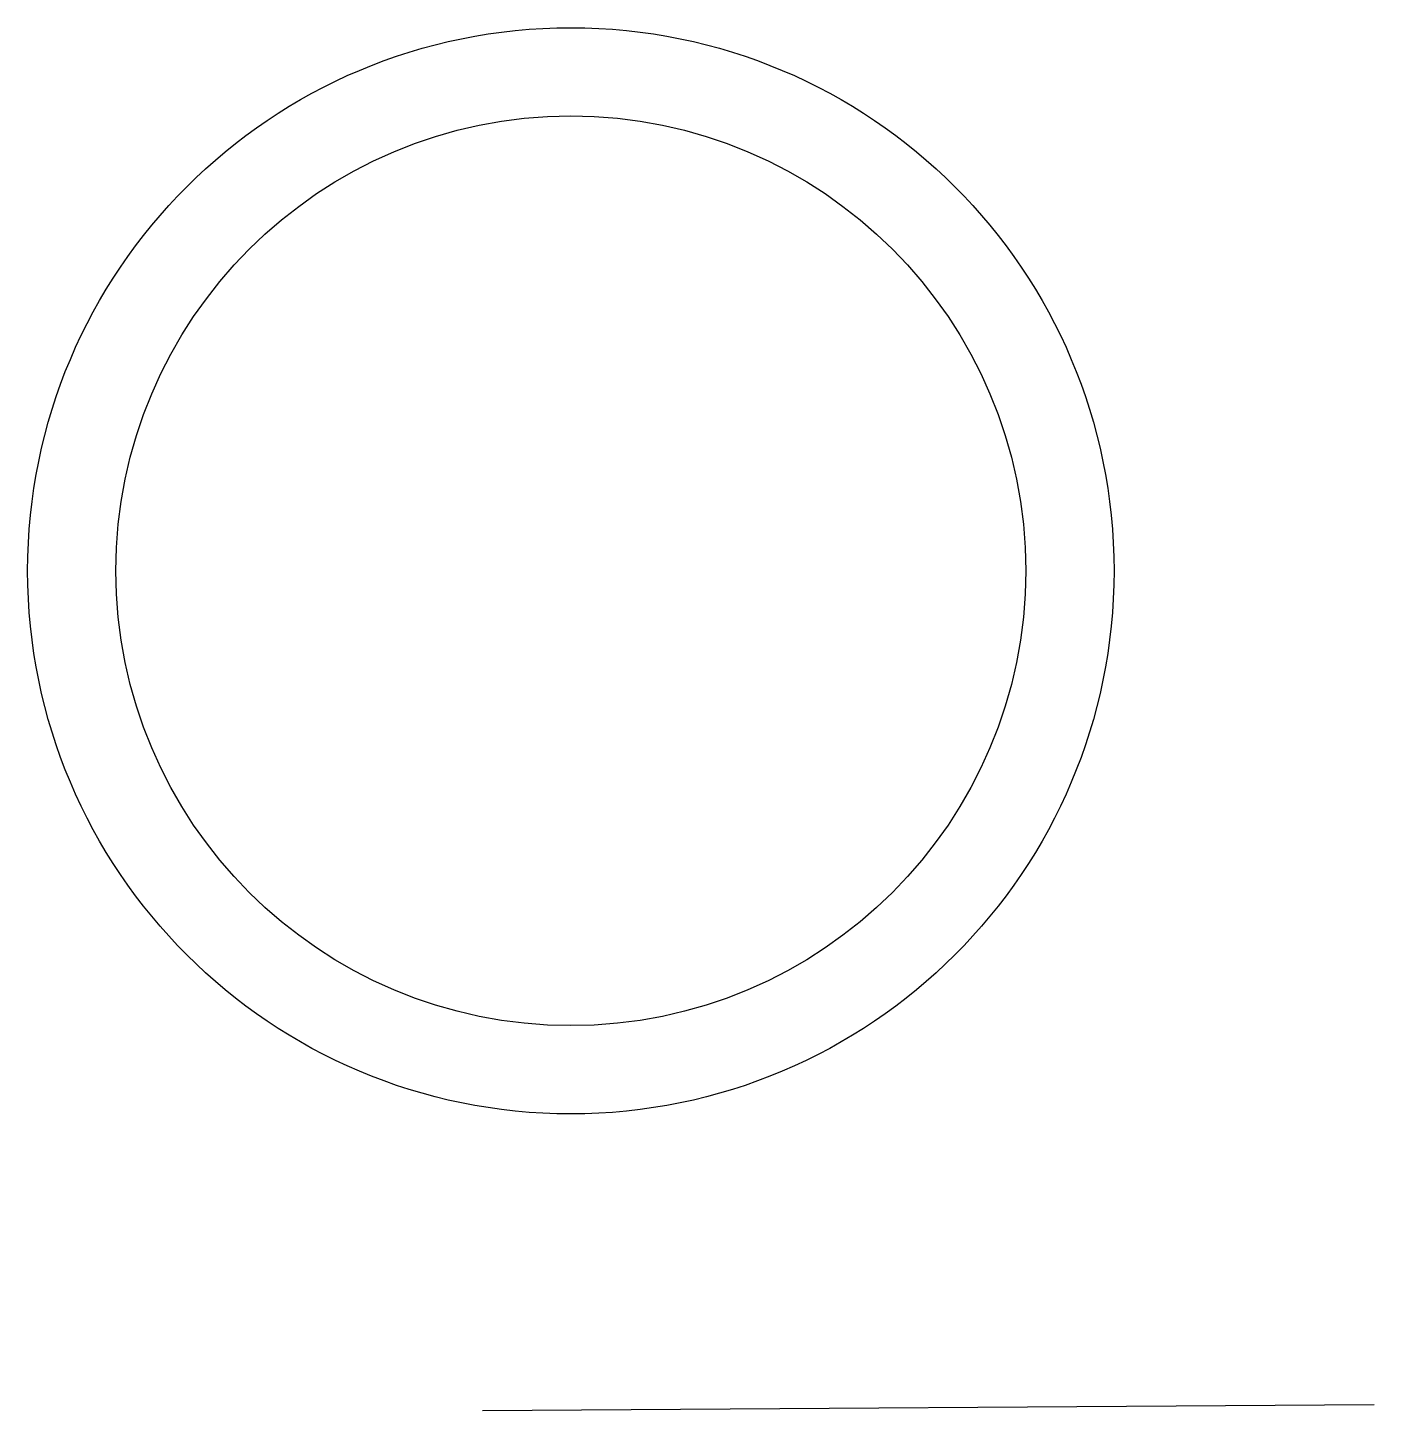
# Model space of a CAD drawing. Header units: millimetres. Extents: x -10.3 to 20.2, y -29.2 to 2.1.
import ezdxf

# ---------------------------------------------------------------- set-up
doc = ezdxf.new("R2010")
doc.units = ezdxf.units.MM
doc.layers.get('0').update_dxf_attribs({"linetype": 'CONTINUOUS'})

msp = doc.modelspace()

# ---------------------------------------------------------------- linework, layer by layer
msp.add_line((0, -29.231), (20.195, -29.099))
for radius in [12.3, 10.3]:
    msp.add_circle((2, -10.218), radius)

doc.saveas('drawing.dxf')
